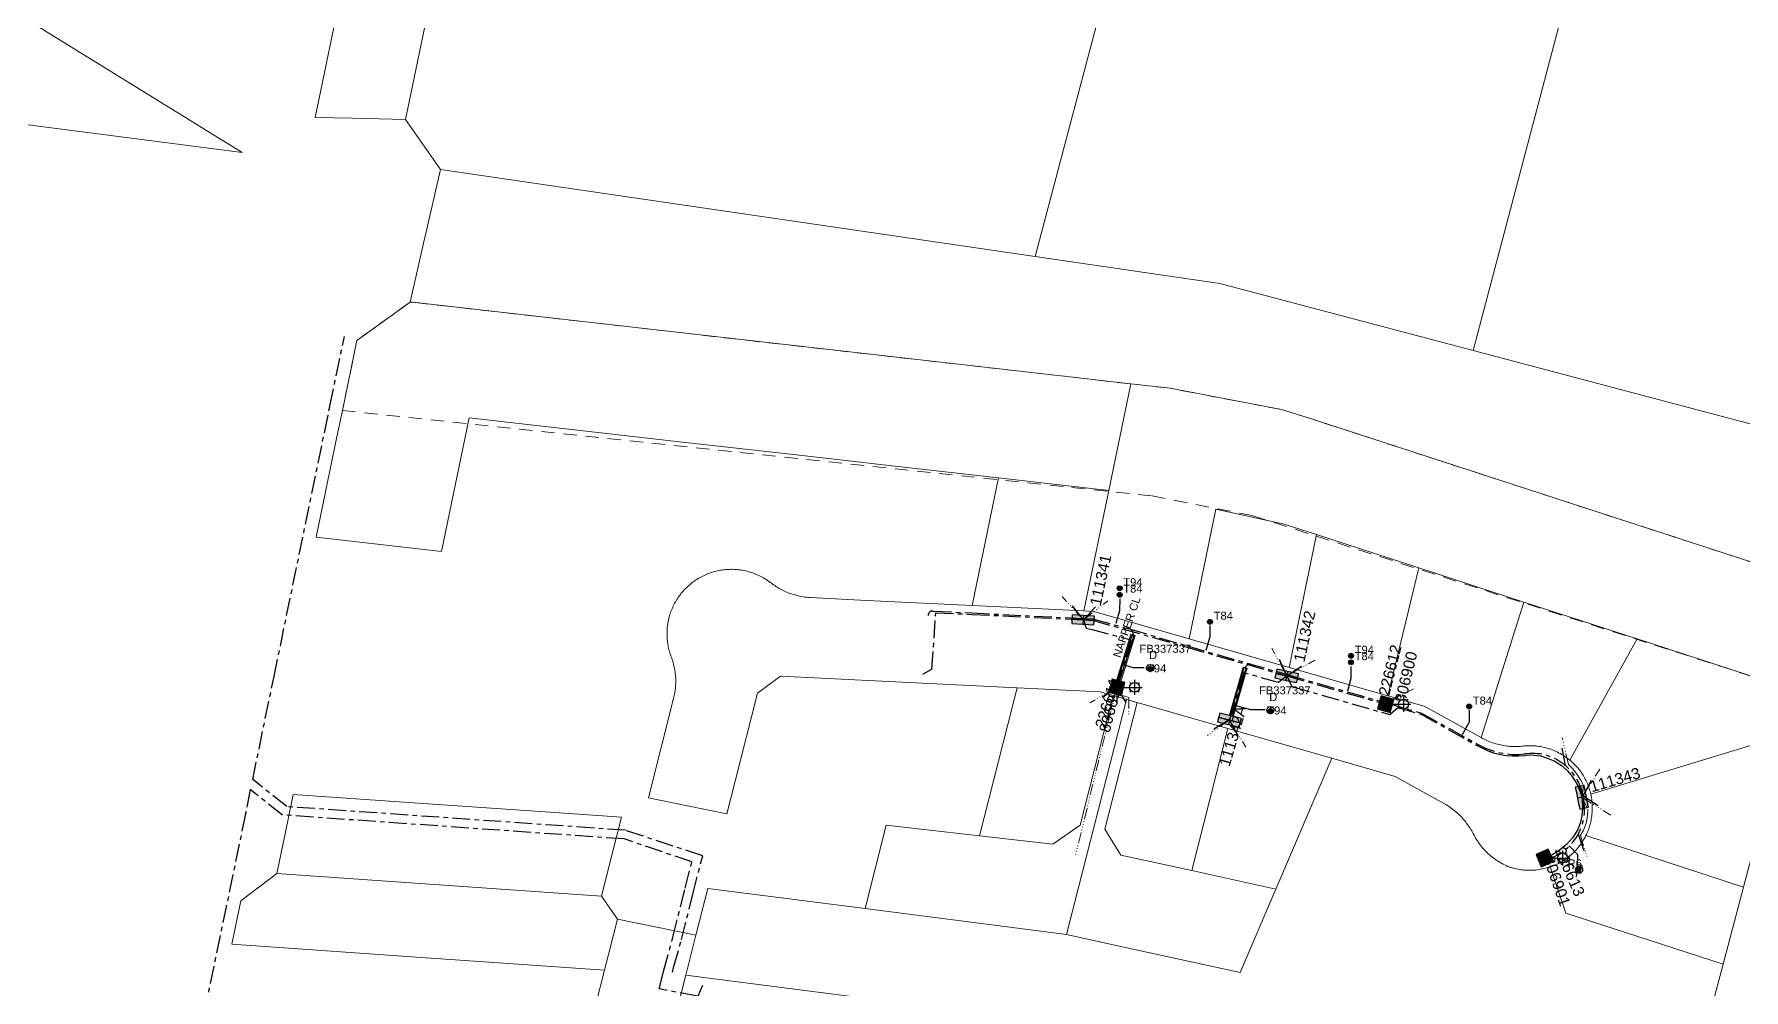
# Model space of a CAD drawing. Header units: metres. Extents: x 256054 to 262066, y 6173540 to 6179224.
# Drawn here: x 258086.4 to 258471, y 6175314.9 to 6175529.7 of the extents above; entities that cross this region are included whole.
import ezdxf
from ezdxf.enums import TextEntityAlignment as Align

# ---------------------------------------------------------------- set-up
doc = ezdxf.new("R2010")
doc.units = ezdxf.units.M
for name, pattern in [('Cable Exist UG', [7, 4, -1, 1, -1]), ('Dash', [5, 3, -2]), ('DASHED', [19.05, 12.7, -6.35]), ('PHANTOMX2', [5.6, 2.5, -0.5, 0.15, -0.5, 0.15, -0.5, 0.15, -0.5, 0.15, -0.5])]:
    doc.linetypes.add(name, pattern=pattern)
doc.layers.get('0').update_dxf_attribs({"color": 6})
for name, color, linetype, lineweight in [('_User Miscellaneous4', 191, 'Continuous', 13), ('Cadastre Easements_SP_EXT', 96, 'DASHED', 15), ('Cadastre Land Parcels_SP_EXT', 96, 'Continuous', 15), ('Cadastre Roads_SP_EXT', 54, 'Continuous', 15), ('Mains_HV_EXT', 13, 'Continuous', 25), ('Mains_LV_EXT', 163, 'Continuous', 25), ('Mains_LV_SL_EXT', 135, 'Continuous', 25), ('Services_SP_EXT', 42, 'PHANTOMX2', 20)]:
    doc.layers.add(name, color=color, linetype=linetype, lineweight=lineweight)
for name, color, linetype in [('Duct_SP_EXT', 40, 'Continuous'), ('Equip_SP_SL_EXT', 7, 'Continuous'), ('SupportsUG_SP_LV_EXT', 7, 'Continuous'), ('SupportsUG_SP_LV_SL_EXT', 7, 'Continuous'), ('Trench_SP_EXT', 7, 'Continuous')]:
    doc.layers.add(name, color=color, linetype=linetype)
doc.styles.add('COLUMN_LABEL', font='arial.ttf', dxfattribs={"height": 2})
doc.styles.add('iecARIAL', font='arial.ttf', dxfattribs={"height": 2})
doc.styles.add('POLE_LABEL', font='arial.ttf', dxfattribs={"height": 2})
doc.styles.add('SL_LABEL', font='arial.ttf', dxfattribs={"height": 2})
doc.styles.get("Standard").update_dxf_attribs({"font": 'arial.ttf'})

# ---------------------------------------------------------------- blocks, each defined once
blk = doc.blocks.new('COLUMN_EXT')
blk.add_hatch(color=256).paths.add_polyline_path([(1.5, -1.5), (1.5, 1.5), (-1.5, 1.5), (-1.5, -1.5)])
blk.add_lwpolyline([(1.5, 1.5), (-1.5, 1.5), (-1.5, -1.5), (1.5, -1.5)], close=True)
at = {"flags": 9}
for tag, style, p in [('STRUCTURE_PLANT_NUMBER', 'POLE_LABEL', (-1.81, -0.03)), ('STREET_CODE', 'COLUMN_LABEL', (-1.81, 0.2))]:
    blk.add_attdef(tag, text='', height=0.2, rotation=180, dxfattribs=dict(at, style=style)).set_placement(p, align=Align.MIDDLE_LEFT)
for tag, p in [('COLUMN_TYPE', (-1.81, 0.4)), ('STREETNAME', (-1.81, 1.6)), ('OWNED_BY', (-1.81, 0.6)), ('LOCATION', (-1.81, 1.4)), ('SUBURB', (-1.81, 1.8)), ('LEGEND', (-1.81, 1.2)), ('USAGE', (-1.81, 1)), ('NOTES', (-1.81, 2)), ('STATE', (-1.81, 0.8))]:
    blk.add_attdef(tag, text='', height=0.2, rotation=180, dxfattribs=at).set_placement(p, align=Align.MIDDLE_LEFT)
at = {"flags": 1}
blk.add_attdef('Z', (-1.81, 2.35), '', height=0.2, rotation=180, dxfattribs=at)
at = {"style": 'COLUMN_LABEL', "width": 0.9, "flags": 8}
blk.add_attdef('ASSET_NUM', text='', height=2, rotation=270, dxfattribs=at).set_placement((2, -4), align=Align.MIDDLE_LEFT)
blk = doc.blocks.new('PILLAR_EXT')
blk.add_hatch(color=256).paths.add_polyline_path([(-2.5, 1), (-2.5, -1), (2.5, -1), (2.5, 1)])
for p, q in [((-2.5, 0), (2.5, 0)), ((0, 1), (0, -1))]:
    blk.add_line(p, q)
at = {"ltscale": 10}
blk.add_line((2.5, 0), (-2.5, 0), dxfattribs=at)
blk.add_lwpolyline([(-2.5, -1), (-1.25, -1), (1.25, -1), (2.5, -1), (2.5, 1), (-2.5, 1)], close=True)
at = {"width": 0.9, "flags": 8}
blk.add_attdef('ASSET_NUM', text='', height=2, rotation=90, dxfattribs=at).set_placement((-2, 4), align=Align.MIDDLE_LEFT)
for tag, p, flags in [('OWNED_BY', (0, -0.2), 9), ('STATE', (0, -0.4), 9), ('SUPPORT_TYPE', (0, -0.6), 9), ('STREETNAME', (0, -1.8), 9), ('SUBURB', (0, -2), 1), ('USAGE', (0, -0.8), 9), ('LEGEND', (0, -1), 9), ('LOCATION', (0, -1.2), 9), ('NOTES', (0, -1.4), 9), ('PARENT', (0, -1.6), 9)]:
    blk.add_attdef(tag, p, '', height=0.2, dxfattribs=dict(flags=flags))
blk = doc.blocks.new('DUCT_EXT')
blk.add_circle((0, 0.8), 0.8)
at = {"flags": 1}
blk.add_attdef('Z', (0, 0), '', height=0.2, dxfattribs=at)
at = {"flags": 9}
for tag, p in [('DUCT_CODE', (0, 0)), ('XSECT_TYPE', (0, -0.2)), ('STATE', (0, -0.6)), ('FB_REFERENCE', (0, -0.4)), ('NOTES', (0, -0.8))]:
    blk.add_attdef(tag, text='', height=0.2, dxfattribs=at).set_placement(p, align=Align.MIDDLE_LEFT)
blk = doc.blocks.new('SL_LANTERN_EXT')
at = {"flags": 9}
for tag, p in [('LRATECODE', (-7.4, 0)), ('LOUTREACHVOCAB', (-7.2, 0)), ('LOUTREACH', (-7, 0)), ('LANTNUMBER', (-6.6, 0)), ('LNEW', (-6.4, 0)), ('LMASTVOCAB', (-6.2, 0)), ('LMAST', (-6, 0)), ('LLAMPVOCAB', (-5.8, 0)), ('LLAMP', (-5.6, 0)), ('LEXIST', (-5.4, 0)), ('LCHARGE3PERCENT', (-5.2, 0)), ('LCHARGE3', (-5, 0)), ('LCHARGE2PERCENT', (-4.8, 0)), ('LCHARGE2', (-4.6, 0)), ('LCHARGE1PERCENT', (-4.4, 0)), ('LCHARGE1', (-4.2, 0)), ('LCATEGORY', (-4, 0)), ('LBRACKETVOCAB', (-3.8, 0)), ('LBRACKET', (-3.6, 0)), ('LKINGHEIGHT', (-3.4, 0)), ('CREPLACE', (-3.2, 0)), ('CREMOVE', (-3, 0)), ('CNUMBER', (-2.8, 0)), ('CNEW', (-2.6, 0)), ('CEXIST', (-2.4, 0)), ('USAGE', (-2.2, 0)), ('STATE', (-2, 0)), ('OWNED_BY', (-1.8, 0)), ('ORIENTATION', (-1.6, 0)), ('OPERATING_VOLTAGE', (-1.4, 0)), ('NO_PHASES', (-1.2, 0)), ('LANTERN_TYPE', (-1, 0)), ('LANTERN_PURPOSE', (-0.8, 0)), ('CONTROL_TYPE', (-0.6, 0)), ('CONSTRUCTED_VOLTAGE', (-0.4, 0))]:
    blk.add_attdef(tag, text='', height=0.001, rotation=270, dxfattribs=at).set_placement(p, align=Align.MIDDLE_LEFT)
at = {"style": 'SL_LABEL', "flags": 9}
blk.add_attdef('STREET_CODE', text='', height=0.001, rotation=270, dxfattribs=at).set_placement((0, 0), align=Align.MIDDLE_LEFT)
at = {"flags": 1}
blk.add_attdef('Z', (0, 0), '', height=0.001, rotation=270, dxfattribs=at)
at = {"flags": 9}
for tag, p in [('LREMOVE', (0, -7.6)), ('LREPLACE', (0, -7.8)), ('LTYPE', (0, -8)), ('LTYPEVOCAB', (0, -8.2)), ('LEGEND', (0, -8.4)), ('SUBURB', (0, -8.6)), ('STREETNAME', (0, -8.8)), ('LOCATION', (0, -9)), ('NOTES', (0, -9.2)), ('MAINTAINED_BY', (0, -9.86))]:
    blk.add_attdef(tag, text='', height=0.001, dxfattribs=at).set_placement(p, align=Align.MIDDLE_LEFT)
blk.add_attdef('OPERATED_BY', (0, -9.61), '', height=0.001, dxfattribs=at)
blk.add_wipeout([(5.69, 0), (5.06, -1.06), (4, -1.69), (2.94, -1.06), (2.31, 0), (2.94, 1.06), (4, 1.69), (5.06, 1.06)])
for p, q in [((0, 0), (4, 0)), ((2.94, 1.06), (3.2, 0.8)), ((4, 1.69), (4, 0)), ((5.06, 1.06), (4.8, 0.8)), ((2.94, -1.06), (3.2, -0.8)), ((4, 0), (5.69, 0)), ((4, 0), (4, -1.69)), ((5.06, -1.06), (4.8, -0.8))]:
    blk.add_line(p, q)
blk.add_circle((4, 0), 1.12)
at = {"width": 0.9}
blk.add_attdef('LNUMBER', text='', height=1, dxfattribs=at).set_placement((7, -1), align=Align.MIDDLE_LEFT)
blk = doc.blocks.new('CABLE_LARGE_EXT')
h = blk.add_hatch(color=256)
edge = h.paths.add_edge_path()
edge.add_arc((0, 0.55), 0.55, 0, 360)
blk.add_circle((0, 0.55), 0.55)
at = {"flags": 1}
blk.add_attdef('Z', (0, 0), '', height=0.2, dxfattribs=at)
at = {"flags": 9}
for tag, p in [('COND_CODE', (0, 0)), ('STATE', (0, -0.4)), ('XSECT_SIZE', (0, -0.6)), ('FB_REFERENCE', (0, -0.2)), ('NOTES', (0, -0.8))]:
    blk.add_attdef(tag, text='', height=0.2, dxfattribs=at).set_placement(p, align=Align.MIDDLE_LEFT)

msp = doc.modelspace()

# ---------------------------------------------------------------- linework, layer by layer
at = {"layer": '_User Miscellaneous4'}
for p, q in [((258333.12, 6175394.79), (258333.58, 6175394.64)), ((258334.04, 6175394.5), (258333.58, 6175394.64)), ((258355.26, 6175376.72), (258358.37, 6175387.42)), ((258356.19, 6175376.45), (258359.29, 6175387.15)), ((258358.37, 6175387.42), (258358.83, 6175387.28)), ((258359.29, 6175387.15), (258358.83, 6175387.28)), ((258355.26, 6175376.72), (258355.73, 6175376.58)), ((258356.19, 6175376.45), (258355.73, 6175376.58))]:
    msp.add_line(p, q, dxfattribs=at)
at = {"layer": 'Cadastre Land Parcels_SP_EXT', "linetype": 'Continuous'}
for points in [[(258512.84, 6175492.96), (258555.06, 6175652.59), (258454.43, 6175626.38), (258410.06, 6175458.61), (258497.62, 6175435.44), (258512.84, 6175492.96)], [(258454.43, 6175626.38), (258342.66, 6175597.27), (258311.58, 6175479.76), (258353.11, 6175473.69), (258410.06, 6175458.61), (258454.43, 6175626.38)], [(258342.66, 6175597.27), (258179.1, 6175554.67), (258169.95, 6175510.54), (258177.81, 6175499.3), (258311.58, 6175479.76), (258342.66, 6175597.27)], [(258025.95, 6175569.37), (257973.05, 6175523.87), (258133.2, 6175503.12), (258025.95, 6175569.37)], [(258333.09, 6175451.12), (258304.23, 6175454.39), (258171.55, 6175469.46), (258170.96, 6175469.52), (258159, 6175460.87), (258155.73, 6175445.14), (258154.5, 6175439.19), (258149.82, 6175416.61), (258178.04, 6175413.41), (258184.28, 6175443.48), (258207.92, 6175440.79), (258232.24, 6175438.03), (258257.2, 6175435.2), (258279.99, 6175432.61), (258303.35, 6175429.96), (258328.11, 6175427.15), (258333.09, 6175451.12)], [(258403.22, 6175433.63), (258373.92, 6175443.16), (258367, 6175445.33), (258341.93, 6175450.11), (258333.09, 6175451.12), (258328.11, 6175427.15), (258322.49, 6175400.04), (258324.79, 6175399.93), (258346.2, 6175393.8), (258352.24, 6175422.93), (258367.55, 6175419.6), (258374.88, 6175417.22), (258397.85, 6175409.75), (258421.48, 6175402.06), (258447.01, 6175393.76), (258482.61, 6175382.18), (258488.86, 6175405.79), (258403.22, 6175433.63)], [(258328.11, 6175427.15), (258303.35, 6175429.96), (258297.4, 6175401.27), (258322.49, 6175400.04), (258328.11, 6175427.15)], [(258374.88, 6175417.22), (258367.55, 6175419.6), (258352.24, 6175422.93), (258346.2, 6175393.8), (258368.69, 6175387.36), (258374.88, 6175417.22)], [(258397.85, 6175409.75), (258374.88, 6175417.22), (258368.69, 6175387.36), (258390.92, 6175380.99), (258397.85, 6175409.75)], [(258421.48, 6175402.06), (258397.85, 6175409.75), (258390.92, 6175380.99), (258399.06, 6175378.66), (258411.87, 6175371.56), (258421.48, 6175402.06)], [(258447.01, 6175393.76), (258421.48, 6175402.06), (258411.87, 6175371.56), (258412.19, 6175371.38), (258412.52, 6175371.22), (258412.84, 6175371.06), (258413.17, 6175370.91), (258413.5, 6175370.77), (258413.84, 6175370.63), (258414.18, 6175370.5), (258414.52, 6175370.39), (258414.86, 6175370.27), (258415.21, 6175370.17), (258415.56, 6175370.07), (258415.91, 6175369.99), (258416.27, 6175369.91), (258416.63, 6175369.83), (258416.98, 6175369.77), (258417.35, 6175369.71), (258417.71, 6175369.67), (258418.07, 6175369.63), (258418.43, 6175369.6), (258418.8, 6175369.58), (258419.17, 6175369.56), (258419.53, 6175369.55), (258419.9, 6175369.56), (258420.27, 6175369.57), (258420.64, 6175369.59), (258421, 6175369.61), (258421.37, 6175369.65), (258421.66, 6175369.68), (258421.94, 6175369.7), (258422.21, 6175369.72), (258422.49, 6175369.74), (258422.76, 6175369.75), (258423.04, 6175369.75), (258423.31, 6175369.74), (258423.59, 6175369.73), (258423.86, 6175369.71), (258424.13, 6175369.69), (258424.4, 6175369.66), (258424.67, 6175369.62), (258424.97, 6175369.58), (258425.27, 6175369.54), (258425.56, 6175369.49), (258425.85, 6175369.43), (258426.14, 6175369.36), (258426.43, 6175369.29), (258426.72, 6175369.21), (258427, 6175369.12), (258427.29, 6175369.03), (258427.57, 6175368.93), (258427.92, 6175368.79), (258428.28, 6175368.65), (258428.63, 6175368.49), (258428.97, 6175368.33), (258429.31, 6175368.15), (258429.65, 6175367.97), (258429.98, 6175367.78), (258430.31, 6175367.59), (258430.63, 6175367.38), (258430.94, 6175367.17), (258431.25, 6175366.95), (258431.56, 6175366.72), (258431.86, 6175366.48), (258447.01, 6175393.76)], [(258332.08, 6175380.15), (258329.1, 6175381.01), (258321.7, 6175351.89), (258315.53, 6175347.63), (258299.01, 6175349.49), (258278.08, 6175351.86), (258273.32, 6175333.12), (258318.64, 6175327.28), (258332.08, 6175380.15)], [(258321.7, 6175351.89), (258329.1, 6175381.01), (258326.21, 6175381.84), (258307.48, 6175382.76), (258299.01, 6175349.49), (258315.53, 6175347.63), (258321.7, 6175351.89)], [(258365.73, 6175337.51), (258346.79, 6175341.65), (258330.87, 6175345.13), (258327.24, 6175351), (258334.49, 6175379.47), (258332.08, 6175380.15), (258318.64, 6175327.28), (258332.2, 6175324.32), (258340.15, 6175322.58), (258357.7, 6175318.75), (258365.73, 6175337.51)], [(258354.92, 6175373.62), (258334.49, 6175379.47), (258327.24, 6175351), (258330.87, 6175345.13), (258346.79, 6175341.65), (258354.92, 6175373.62)], [(258378.33, 6175366.91), (258354.92, 6175373.62), (258346.79, 6175341.65), (258365.73, 6175337.51), (258378.33, 6175366.91)], [(258521.24, 6175278.04), (258521.04, 6175280.16), (258520.3, 6175287.75), (258514.56, 6175346.97), (258476, 6175357.2), (258470.92, 6175337.97), (258466.31, 6175320.58), (258458.64, 6175291.55), (258491.48, 6175282.84), (258514.67, 6175276.69), (258521.55, 6175274.86), (258521.24, 6175278.04)], [(258470.92, 6175337.97), (258435.44, 6175349.52), (258435.25, 6175349.16), (258435.06, 6175348.82), (258434.86, 6175348.47), (258434.65, 6175348.14), (258434.43, 6175347.8), (258434.21, 6175347.49), (258433.97, 6175347.18), (258433.73, 6175346.88), (258433.48, 6175346.58), (258433.23, 6175346.29), (258432.96, 6175346.01), (258432.7, 6175345.74), (258432.42, 6175345.48), (258432.14, 6175345.23), (258431.86, 6175344.98), (258431.56, 6175344.74), (258431.26, 6175344.51), (258430.95, 6175344.28), (258430.63, 6175344.07), (258430.31, 6175343.86), (258429.98, 6175343.66), (258429.64, 6175343.47), (258429.3, 6175343.29), (258428.95, 6175343.11), (258428.79, 6175343.03), (258428.62, 6175342.94), (258428.46, 6175342.87), (258428.29, 6175342.79), (258428.12, 6175342.72), (258427.95, 6175342.66), (258427.77, 6175342.59), (258427.59, 6175342.54), (258427.41, 6175342.48), (258427.86, 6175341.17), (258430.97, 6175332.08), (258466.31, 6175320.58), (258470.92, 6175337.97)], [(258217.6, 6175330.7), (258214.03, 6175335.93), (258141, 6175341), (258132.86, 6175334.83), (258130.85, 6175325.08), (258171.37, 6175322.27), (258214.71, 6175319.27), (258217.6, 6175330.7)], [(258217.6, 6175330.7), (258214.03, 6175335.93), (258141, 6175341), (258132.86, 6175334.83), (258130.85, 6175325.08), (258171.37, 6175322.27), (258214.71, 6175319.27), (258217.6, 6175330.7)]]:
    msp.add_lwpolyline(points, close=True, dxfattribs=at)
for points in [[(258482.61, 6175382.18), (258447.01, 6175393.76), (258431.86, 6175366.48), (258432.11, 6175366.28), (258432.35, 6175366.07), (258432.59, 6175365.85), (258432.82, 6175365.63), (258433.05, 6175365.4), (258433.27, 6175365.16), (258433.49, 6175364.92), (258433.7, 6175364.68), (258433.9, 6175364.42), (258434.1, 6175364.17), (258434.29, 6175363.91), (258434.48, 6175363.64), (258434.66, 6175363.37), (258434.83, 6175363.1), (258435, 6175362.82), (258435.16, 6175362.54), (258435.31, 6175362.25), (258435.46, 6175361.96), (258435.6, 6175361.66), (258435.73, 6175361.36), (258435.86, 6175361.06), (258435.97, 6175360.76), (258436.09, 6175360.45), (258436.19, 6175360.14), (258436.29, 6175359.82), (258436.38, 6175359.5), (258436.46, 6175359.19), (258436.54, 6175358.87), (258479.93, 6175372.03)], [(258479.93, 6175372.03), (258436.54, 6175358.87), (258436.6, 6175358.58), (258436.66, 6175358.3), (258436.71, 6175358.02), (258436.76, 6175357.73), (258436.79, 6175357.44), (258436.82, 6175357.15), (258436.85, 6175356.87), (258436.87, 6175356.57), (258436.88, 6175356.14), (258436.88, 6175355.7), (258436.87, 6175355.25), (258436.85, 6175354.81), (258436.82, 6175354.37), (258436.78, 6175353.93), (258436.73, 6175353.61), (258436.67, 6175353.28), (258436.61, 6175352.96), (258436.54, 6175352.63), (258436.46, 6175352.31), (258436.38, 6175351.99), (258436.29, 6175351.67), (258436.19, 6175351.35), (258436.1, 6175351.08), (258436.01, 6175350.82), (258435.9, 6175350.55), (258435.8, 6175350.29), (258435.68, 6175350.03), (258435.56, 6175349.77), (258435.44, 6175349.52), (258470.92, 6175337.97), (258476, 6175357.2)], [(258458.64, 6175291.55), (258466.31, 6175320.58), (258430.97, 6175332.08), (258427.86, 6175341.17), (258427.41, 6175342.48), (258426.84, 6175342.32), (258426.26, 6175342.17), (258425.67, 6175342.04), (258425.09, 6175341.92), (258424.5, 6175341.82), (258424.1, 6175341.78), (258423.7, 6175341.75), (258423.3, 6175341.73), (258422.9, 6175341.73), (258422.9, 6175341.73), (258422.5, 6175341.73), (258422.19, 6175341.73), (258421.88, 6175341.74), (258421.57, 6175341.76), (258421.23, 6175341.8), (258420.88, 6175341.85), (258420.54, 6175341.91), (258420.2, 6175341.98), (258419.86, 6175342.05), (258419.66, 6175342.09), (258419.46, 6175342.13), (258419.26, 6175342.17), (258419.06, 6175342.22), (258418.86, 6175342.27), (258418.67, 6175342.33), (258418.47, 6175342.39), (258418.28, 6175342.46), (258418.08, 6175342.53), (258417.89, 6175342.61), (258417.7, 6175342.69), (258417.52, 6175342.78), (258417.33, 6175342.87), (258417, 6175343.03), (258416.68, 6175343.2), (258416.35, 6175343.37), (258416.04, 6175343.56), (258415.72, 6175343.75), (258415.41, 6175343.95), (258415.11, 6175344.15), (258414.81, 6175344.37), (258414.51, 6175344.59), (258414.22, 6175344.82), (258413.94, 6175345.05), (258413.67, 6175345.29), (258413.39, 6175345.54), (258413.13, 6175345.8), (258412.87, 6175346.06), (258412.62, 6175346.32), (258412.37, 6175346.6), (258412.13, 6175346.87), (258411.9, 6175347.16), (258411.67, 6175347.45), (258411.45, 6175347.75), (258411.24, 6175348.05), (258411.04, 6175348.35), (258410.84, 6175348.66), (258410.65, 6175348.98), (258410.47, 6175349.3), (258410.29, 6175349.65), (258410.12, 6175349.97), (258409.95, 6175350.29), (258409.77, 6175350.61), (258409.58, 6175350.92), (258409.39, 6175351.23), (258409.19, 6175351.53), (258408.98, 6175351.83), (258408.77, 6175352.13), (258408.55, 6175352.42), (258408.33, 6175352.71), (258408.09, 6175352.99), (258407.86, 6175353.26), (258407.61, 6175353.53), (258407.36, 6175353.8), (258407.1, 6175354.06), (258406.84, 6175354.31), (258406.58, 6175354.56), (258406.3, 6175354.8), (258406.03, 6175355.03), (258405.74, 6175355.26), (258405.46, 6175355.49), (258405.16, 6175355.7), (258404.87, 6175355.91), (258404.56, 6175356.12), (258404.26, 6175356.31), (258403.95, 6175356.5), (258403.63, 6175356.69), (258392.51, 6175362.85), (258378.33, 6175366.91), (258365.73, 6175337.51), (258357.7, 6175318.75), (258340.15, 6175322.58), (258332.2, 6175324.32), (258318.64, 6175327.28), (258273.32, 6175333.12), (258237.94, 6175337.67), (258235.27, 6175327.17), (258232.98, 6175318.15), (258270.84, 6175313.29)], [(258458.64, 6175291.55), (258466.31, 6175320.58), (258430.97, 6175332.08), (258427.86, 6175341.17), (258427.41, 6175342.48), (258426.84, 6175342.32), (258426.26, 6175342.17), (258425.67, 6175342.04), (258425.09, 6175341.92), (258424.5, 6175341.82), (258424.1, 6175341.78), (258423.7, 6175341.75), (258423.3, 6175341.73), (258422.9, 6175341.73), (258422.9, 6175341.73), (258422.5, 6175341.73), (258422.19, 6175341.73), (258421.88, 6175341.74), (258421.57, 6175341.76), (258421.23, 6175341.8), (258420.88, 6175341.85), (258420.54, 6175341.91), (258420.2, 6175341.98), (258419.86, 6175342.05), (258419.66, 6175342.09), (258419.46, 6175342.13), (258419.26, 6175342.17), (258419.06, 6175342.22), (258418.86, 6175342.27), (258418.67, 6175342.33), (258418.47, 6175342.39), (258418.28, 6175342.46), (258418.08, 6175342.53), (258417.89, 6175342.61), (258417.7, 6175342.69), (258417.52, 6175342.78), (258417.33, 6175342.87), (258417, 6175343.03), (258416.68, 6175343.2), (258416.35, 6175343.37), (258416.04, 6175343.56), (258415.72, 6175343.75), (258415.41, 6175343.95), (258415.11, 6175344.15), (258414.81, 6175344.37), (258414.51, 6175344.59), (258414.22, 6175344.82), (258413.94, 6175345.05), (258413.67, 6175345.29), (258413.39, 6175345.54), (258413.13, 6175345.8), (258412.87, 6175346.06), (258412.62, 6175346.32), (258412.37, 6175346.6), (258412.13, 6175346.87), (258411.9, 6175347.16), (258411.67, 6175347.45), (258411.45, 6175347.75), (258411.24, 6175348.05), (258411.04, 6175348.35), (258410.84, 6175348.66), (258410.65, 6175348.98), (258410.47, 6175349.3), (258410.29, 6175349.65), (258410.12, 6175349.97), (258409.95, 6175350.29), (258409.77, 6175350.61), (258409.58, 6175350.92), (258409.39, 6175351.23), (258409.19, 6175351.53), (258408.98, 6175351.83), (258408.77, 6175352.13), (258408.55, 6175352.42), (258408.33, 6175352.71), (258408.09, 6175352.99), (258407.86, 6175353.26), (258407.61, 6175353.53), (258407.36, 6175353.8), (258407.1, 6175354.06), (258406.84, 6175354.31), (258406.58, 6175354.56), (258406.3, 6175354.8), (258406.03, 6175355.03), (258405.74, 6175355.26), (258405.46, 6175355.49), (258405.16, 6175355.7), (258404.87, 6175355.91), (258404.56, 6175356.12), (258404.26, 6175356.31), (258403.95, 6175356.5), (258403.63, 6175356.69), (258392.51, 6175362.85), (258378.33, 6175366.91), (258365.73, 6175337.51), (258357.7, 6175318.75), (258340.15, 6175322.58), (258332.2, 6175324.32), (258318.64, 6175327.28), (258273.32, 6175333.12), (258237.94, 6175337.67), (258235.27, 6175327.17), (258232.98, 6175318.15), (258270.84, 6175313.29)]]:
    msp.add_lwpolyline(points, dxfattribs=at)
at = {"layer": 'Cadastre Roads_SP_EXT', "linetype": 'Continuous'}
for points in [[(258162.06, 6175571.04), (258149.62, 6175511.04), (258158.01, 6175510.84), (258169.95, 6175510.54), (258179.1, 6175554.67)], [(258227.74, 6175297.54), (258232.98, 6175318.15), (258235.27, 6175327.17), (258226.44, 6175328.94), (258217.6, 6175330.7), (258214.71, 6175319.27), (258208.65, 6175295.43)]]:
    msp.add_lwpolyline(points, dxfattribs=at)
msp.add_lwpolyline([(258216.29, 6175344.8), (258218.54, 6175353.68), (258200.18, 6175354.95), (258178.23, 6175356.47), (258144.68, 6175358.8), (258142.84, 6175349.9), (258141, 6175341), (258214.03, 6175335.93), (258216.29, 6175344.8)], close=True, dxfattribs=at)
at = {"layer": 'Duct_SP_EXT'}
for p, q in [((258333.35, 6175394.71), (258333.58, 6175394.64)), ((258333.81, 6175394.57), (258333.58, 6175394.64)), ((258355.5, 6175376.65), (258358.6, 6175387.35)), ((258355.96, 6175376.52), (258359.06, 6175387.21)), ((258358.6, 6175387.35), (258358.83, 6175387.28)), ((258359.06, 6175387.21), (258358.83, 6175387.28)), ((258355.5, 6175376.65), (258355.73, 6175376.58)), ((258355.96, 6175376.52), (258355.73, 6175376.58))]:
    msp.add_line(p, q, dxfattribs=at)
for points in [[(258330.58, 6175402.77), (258330.54, 6175400.07), (258329.72, 6175397.24)], [(258350.89, 6175396.76), (258350.86, 6175394.19), (258349.99, 6175391.18)], [(258336.06, 6175387.24), (258333.63, 6175387.24), (258331.87, 6175387.76)], [(258382.6, 6175387.59), (258382.6, 6175384.88), (258381.79, 6175382.04)], [(258363.28, 6175377.78), (258360.11, 6175377.78), (258356.8, 6175378.7)], [(258409.2, 6175377.71), (258409.2, 6175375.04), (258407.6, 6175372.16)]]:
    msp.add_lwpolyline(points, dxfattribs=at)
at = {"layer": 'Mains_HV_EXT', "linetype": 'Cable Exist UG'}
for points in [[(258229.99, 6175318.85), (258230.23, 6175319.83), (258230.23, 6175319.83), (258232.02, 6175326.2), (258234.56, 6175336.37), (258234.56, 6175336.37), (258236.77, 6175345), (258219.39, 6175350.72), (258143.21, 6175356.05), (258135.55, 6175362.13), (258140.35, 6175385.31), (258140.35, 6175385.31), (258151.69, 6175440.13), (258152.92, 6175446.07), (258156.18, 6175461.78)], [(258236.72, 6175315.83), (258235.65, 6175313.43), (258235.65, 6175313.43), (258226.97, 6175315.04), (258227.99, 6175318.96), (258230.07, 6175326.69), (258232.85, 6175337.74), (258234.35, 6175343.61), (258219.08, 6175348.77), (258142.26, 6175354.16), (258134.98, 6175359.87), (258133.95, 6175354.46), (258133.95, 6175354.46), (258124.46, 6175308.95), (258111.71, 6175247.54), (258110.38, 6175246.03)]]:
    msp.add_lwpolyline(points, dxfattribs=at)
at = {"layer": 'Mains_LV_EXT', "linetype": 'Cable Exist UG'}
for points in [[(258286.31, 6175385.8), (258288.33, 6175386.92), (258288.33, 6175386.92), (258289.2, 6175399.62), (258289.2, 6175399.62), (258297.3, 6175399.28), (258322.4, 6175398.06)], [(258368.16, 6175385.45), (258366.28, 6175383.96), (258358.52, 6175386.13), (258355.28, 6175375.5)]]:
    msp.add_lwpolyline(points, dxfattribs=at)
at = {"layer": 'Services_SP_EXT'}
for points in [[(258322.4, 6175398.06), (258317.63, 6175403.31)], [(258322.4, 6175398.06), (258327.9, 6175402.33)], [(258368.16, 6175385.45), (258364.79, 6175391.66)], [(258368.16, 6175385.45), (258374.45, 6175388.96)], [(258355.06, 6175375.42), (258350.3, 6175372.07)], [(258355.28, 6175375.5), (258358.99, 6175369.4)], [(258434.55, 6175358.15), (258434.93, 6175360.75), (258434.93, 6175360.75), (258434.31, 6175361.97), (258433.4, 6175363.34), (258432.51, 6175364.56), (258431.5, 6175365.53), (258430.12, 6175371.56)], [(258434.55, 6175358.15), (258438.6, 6175364.49)], [(258434.55, 6175358.15), (258441.05, 6175354.09)]]:
    msp.add_lwpolyline(points, dxfattribs=at)
at = {"layer": 'Trench_SP_EXT', "linetype": 'Cable Exist UG'}
for points in [[(258287.56, 6175399.05), (258287.6, 6175399.43), (258287.6, 6175399.43, -0.340483), (258288.44, 6175400.02), (258288.44, 6175400.02), (258288.75, 6175400.01), (258288.75, 6175400.01), (258297.32, 6175399.59), (258322.41, 6175398.36)], [(258333.49, 6175394.35), (258333.58, 6175394.64), (258333.58, 6175394.64, 0.402137), (258332.89, 6175395.96), (258332.89, 6175395.96), (258332.41, 6175396.1)], [(258358.83, 6175387.28, -0.347679), (258360.09, 6175388.08)]]:
    msp.add_lwpolyline(points, format="xyb", dxfattribs=at)
for points in [[(258322.4, 6175398.06), (258319.56, 6175401.71)], [(258322.4, 6175398.06), (258325.56, 6175401.42)], [(258322.41, 6175398.36), (258324.51, 6175398.26), (258332.77, 6175396)], [(258368.16, 6175385.45), (258366.28, 6175389.65)], [(258368.16, 6175385.45), (258372.09, 6175388.01)], [(258355.2, 6175375.54), (258350.91, 6175372.93)], [(258355.28, 6175375.5), (258357.45, 6175371.37)], [(258355.35, 6175375.78), (258355.67, 6175376.64)], [(258430.87, 6175365.26), (258430.06, 6175369.41)], [(258434.8, 6175358.46), (258436.71, 6175362.05)], [(258434.8, 6175358.46), (258438.76, 6175355.97)]]:
    msp.add_lwpolyline(points, dxfattribs=at)

# ---------------------------------------------------------------- block references
at = {"layer": 'Duct_SP_EXT'}
for name, p in [('CABLE_LARGE_EXT', (258330.56, 6175404.6)), ('CABLE_LARGE_EXT', (258330.58, 6175403.13)), ('CABLE_LARGE_EXT', (258350.9, 6175397.04)), ('CABLE_LARGE_EXT', (258382.6, 6175389.42)), ('CABLE_LARGE_EXT', (258382.6, 6175387.94)), ('DUCT_EXT', (258337.44, 6175386.43)), ('DUCT_EXT', (258364.47, 6175376.96)), ('CABLE_LARGE_EXT', (258364.47, 6175376.96)), ('CABLE_LARGE_EXT', (258409.19, 6175378.02))]:
    msp.add_blockref(name, p, dxfattribs=at)
at = {"layer": 'Duct_SP_EXT', "rotation": 269.991146917527}
msp.add_blockref('DUCT_EXT', (258433.12, 6175341.85), dxfattribs=at)
at = {"layer": 'SupportsUG_SP_LV_EXT'}
ref = msp.add_blockref('PILLAR_EXT', (258322.34, 6175398.06), dxfattribs=dict(at, rotation=356.5577859035448))
ref.add_attrib('ASSET_NUM', '111341', dxfattribs={"layer": '0', "height": 2.5, "rotation": 77.858, "style": 'iecARIAL'}).set_placement((258323.84, 6175401.56), align=Align.TOP_LEFT)
ref = msp.add_blockref('PILLAR_EXT', (258368.16, 6175385.45), dxfattribs=dict(at, rotation=347.8150632264198))
ref.add_attrib('ASSET_NUM', '111342', dxfattribs={"layer": '0', "height": 2.5, "rotation": 77.32, "style": 'iecARIAL'}).set_placement((258369.66, 6175388.95), align=Align.TOP_LEFT)
ref = msp.add_blockref('PILLAR_EXT', (258355.28, 6175375.5), dxfattribs=dict(at, rotation=345.7990521589309))
ref.add_attrib('ASSET_NUM', '111342A', dxfattribs={"layer": '0', "height": 2.5, "rotation": 73.8076, "style": 'iecARIAL'}).set_placement((258356.78, 6175379), align=Align.TOP_RIGHT)
ref = msp.add_blockref('PILLAR_EXT', (258434.55, 6175358.15), dxfattribs=dict(at, rotation=281.5782869888325))
ref.add_attrib('ASSET_NUM', '111343', dxfattribs={"layer": '0', "height": 2.5, "rotation": 16.399, "style": 'iecARIAL'}).set_placement((258436.05, 6175361.65), align=Align.TOP_LEFT)
at = {"layer": 'SupportsUG_SP_LV_SL_EXT'}
ref = msp.add_blockref('COLUMN_EXT', (258390.4, 6175379.08), dxfattribs=dict(at, rotation=74.02995684139361))
ref.add_attrib('ASSET_NUM', '806900', dxfattribs={"layer": '0', "height": 2.5, "rotation": 76.3731, "style": 'COLUMN_LABEL'}).set_placement((258392.4, 6175379.83), align=Align.TOP_LEFT)
ref = msp.add_blockref('COLUMN_EXT', (258329.92, 6175382.87), dxfattribs=dict(at, rotation=254.8040084001047))
ref.add_attrib('ASSET_NUM', '806899', dxfattribs={"layer": '0', "height": 2.5, "rotation": 75.5244, "style": 'COLUMN_LABEL'}).set_placement((258331.92, 6175383.62), align=Align.BOTTOM_RIGHT)
ref = msp.add_blockref('COLUMN_EXT', (258426.2, 6175344.48), dxfattribs=dict(at, rotation=293.0905403840281))
ref.add_attrib('ASSET_NUM', '806901', dxfattribs={"layer": '0', "height": 2.5, "rotation": 289.257, "style": 'COLUMN_LABEL'}).set_placement((258428.2, 6175345.23), align=Align.TOP_LEFT)

# ---------------------------------------------------------------- texts
at = {"layer": 'Cadastre Roads_SP_EXT'}
msp.add_text('NAPPER CL', height=1.8, rotation=71.1429, dxfattribs=at).set_placement((258330.71, 6175389.39))
at = {"layer": 'Duct_SP_EXT'}
for s, p in [('T94', (258331.38, 6175405.61)), ('T84', (258331.38, 6175404.17)), ('T84', (258351.71, 6175398.08)), ('FB337337', (258335.03, 6175390.65)), ('D', (258337.17, 6175389.22)), ('FB337337', (258361.92, 6175381.3)), ('D', (258364.22, 6175379.77)), ('T84', (258410.01, 6175378.99)), ('T94', (258363.77, 6175376.77)), ('B', (258433.27, 6175341.25))]:
    msp.add_text(s, height=1.8, dxfattribs=at).set_placement(p)

# ---------------------------------------------------------------- next in the draw order: block references
at = {"layer": 'Equip_SP_SL_EXT'}
ref = msp.add_blockref('SL_LANTERN_EXT', (258390.4, 6175379.08), dxfattribs=at)
ref.add_attrib('ASSET_NUM', '226612', dxfattribs={"layer": '0', "height": 2.5, "rotation": 75.8175, "style": 'iecARIAL'}).set_placement((258391.9, 6175380.58), align=Align.BOTTOM_LEFT)
ref = msp.add_blockref('SL_LANTERN_EXT', (258329.92, 6175382.87), dxfattribs=at)
ref.add_attrib('ASSET_NUM', '226611', dxfattribs={"layer": '0', "height": 2.5, "rotation": 73.3416, "style": 'iecARIAL'}).set_placement((258331.42, 6175384.37), align=Align.BOTTOM_RIGHT)
ref = msp.add_blockref('SL_LANTERN_EXT', (258426.2, 6175344.48), dxfattribs=at)
ref.add_attrib('ASSET_NUM', '226613', dxfattribs={"layer": '0', "height": 2.5, "rotation": 293.4399, "style": 'iecARIAL'}).set_placement((258427.7, 6175345.98), align=Align.BOTTOM_LEFT)

# ---------------------------------------------------------------- next in the draw order: linework, layer by layer
at = {"layer": '_User Miscellaneous4'}
for p, q in [((258329.73, 6175383.92), (258333.12, 6175394.79)), ((258330.65, 6175383.63), (258334.04, 6175394.5)), ((258329.73, 6175383.92), (258330.19, 6175383.77)), ((258330.65, 6175383.63), (258330.19, 6175383.77))]:
    msp.add_line(p, q, dxfattribs=at)
at = {"layer": 'Cadastre Easements_SP_EXT', "linetype": 'Dash'}
msp.add_lwpolyline([(258768.16, 6175310.63), (258762.9, 6175316.42), (258730.3, 6175327.05), (258488.86, 6175405.79), (258403.22, 6175433.63), (258373.92, 6175443.16), (258367, 6175445.33), (258341.93, 6175450.11), (258333.09, 6175451.12), (258304.23, 6175454.39), (258171.55, 6175469.46), (258170.96, 6175469.52), (258159, 6175460.87), (258155.73, 6175445.14), (258337.87, 6175425.93), (258360.51, 6175421.47), (258482.61, 6175382.18), (258765.88, 6175290.09), (258768.16, 6175310.63)], close=True, dxfattribs=at)
at = {"layer": 'Cadastre Roads_SP_EXT', "linetype": 'Continuous'}
for points in [[(258764.27, 6175332.7), (258764.27, 6175332.72), (258765.25, 6175349.33), (258617.72, 6175405.47), (258497.62, 6175435.44), (258410.06, 6175458.61), (258353.11, 6175473.69), (258311.58, 6175479.76), (258177.81, 6175499.3), (258174.43, 6175484.62), (258174.38, 6175484.41), (258170.96, 6175469.52), (258171.55, 6175469.46), (258304.23, 6175454.39), (258333.09, 6175451.12), (258341.93, 6175450.11), (258367, 6175445.33), (258373.92, 6175443.16), (258403.22, 6175433.63), (258488.86, 6175405.79), (258730.3, 6175327.05), (258762.9, 6175316.42), (258764.27, 6175332.7)], [(258346.2, 6175393.8), (258324.79, 6175399.93), (258322.49, 6175400.04), (258297.4, 6175401.27), (258273.73, 6175402.43), (258260.94, 6175403.06), (258260.56, 6175403.09), (258260.17, 6175403.13), (258259.78, 6175403.18), (258259.4, 6175403.24), (258259.02, 6175403.3), (258258.64, 6175403.38), (258258.26, 6175403.46), (258257.88, 6175403.55), (258257.5, 6175403.65), (258257.13, 6175403.76), (258256.76, 6175403.87), (258256.39, 6175404), (258256.02, 6175404.13), (258255.66, 6175404.27), (258255.35, 6175404.41), (258255.04, 6175404.55), (258254.74, 6175404.7), (258254.43, 6175404.85), (258254.13, 6175405.02), (258253.84, 6175405.19), (258253.55, 6175405.36), (258253.26, 6175405.55), (258252.98, 6175405.74), (258252.7, 6175405.93), (258252.42, 6175406.13), (258252.15, 6175406.34), (258251.99, 6175406.46), (258251.82, 6175406.58), (258251.66, 6175406.69), (258251.49, 6175406.81), (258251.33, 6175406.93), (258251.05, 6175407.12), (258250.77, 6175407.29), (258250.48, 6175407.47), (258250.18, 6175407.63), (258249.89, 6175407.79), (258249.59, 6175407.94), (258249.28, 6175408.08), (258248.98, 6175408.22), (258248.66, 6175408.35), (258248.35, 6175408.47), (258248.04, 6175408.59), (258247.72, 6175408.7), (258247.4, 6175408.8), (258247.07, 6175408.89), (258246.75, 6175408.98), (258246.42, 6175409.05), (258246.09, 6175409.12), (258245.76, 6175409.19), (258245.43, 6175409.24), (258245.1, 6175409.29), (258244.77, 6175409.33), (258244.43, 6175409.36), (258244.1, 6175409.38), (258243.76, 6175409.4), (258243.42, 6175409.41), (258243.09, 6175409.41), (258242.75, 6175409.4), (258242.42, 6175409.39), (258242.08, 6175409.36), (258241.75, 6175409.33), (258241.42, 6175409.3), (258241.08, 6175409.25), (258240.75, 6175409.2), (258240.42, 6175409.13), (258240.09, 6175409.07), (258239.77, 6175408.99), (258239.44, 6175408.9), (258239.12, 6175408.81), (258238.8, 6175408.71), (258238.48, 6175408.61), (258238.16, 6175408.49), (258237.85, 6175408.37), (258237.54, 6175408.24), (258237.24, 6175408.11), (258236.93, 6175407.96), (258236.63, 6175407.81), (258236.34, 6175407.66), (258236.04, 6175407.49), (258235.75, 6175407.32), (258235.47, 6175407.15), (258235.19, 6175406.96), (258234.91, 6175406.77), (258234.64, 6175406.57), (258234.37, 6175406.37), (258234.11, 6175406.16), (258233.85, 6175405.95), (258233.59, 6175405.72), (258233.34, 6175405.5), (258233.1, 6175405.26), (258232.86, 6175405.02), (258232.63, 6175404.78), (258232.4, 6175404.53), (258232.18, 6175404.27), (258231.96, 6175404.01), (258231.75, 6175403.75), (258231.55, 6175403.48), (258231.35, 6175403.2), (258231.16, 6175402.92), (258230.98, 6175402.64), (258230.8, 6175402.35), (258230.63, 6175402.06), (258230.47, 6175401.77), (258230.32, 6175401.47), (258230.17, 6175401.17), (258230.03, 6175400.87), (258229.89, 6175400.56), (258229.76, 6175400.25), (258229.64, 6175399.94), (258229.53, 6175399.63), (258229.42, 6175399.31), (258229.33, 6175398.99), (258229.24, 6175398.67), (258229.15, 6175398.34), (258229.08, 6175398.01), (258229.01, 6175397.69), (258228.95, 6175397.36), (258228.9, 6175397.02), (258228.85, 6175396.69), (258228.82, 6175396.36), (258228.79, 6175396.02), (258228.76, 6175395.69), (258228.75, 6175395.35), (258228.75, 6175395.01), (258228.75, 6175394.68), (258228.76, 6175394.34), (258228.77, 6175394.01), (258228.8, 6175393.67), (258228.83, 6175393.33), (258228.87, 6175393), (258228.92, 6175392.67), (258228.98, 6175392.33), (258229.04, 6175392), (258229.11, 6175391.67), (258229.19, 6175391.34), (258229.28, 6175391.02), (258229.37, 6175390.69), (258229.47, 6175390.37), (258229.58, 6175390.05), (258229.7, 6175389.73), (258229.82, 6175389.4), (258229.93, 6175389.07), (258230.04, 6175388.74), (258230.14, 6175388.41), (258230.22, 6175388.07), (258230.31, 6175387.73), (258230.39, 6175387.39), (258230.45, 6175387.05), (258230.51, 6175386.7), (258230.57, 6175386.36), (258230.61, 6175386.01), (258230.65, 6175385.67), (258230.68, 6175385.32), (258230.7, 6175384.99), (258230.71, 6175384.66), (258230.72, 6175384.32), (258230.72, 6175383.99), (258230.71, 6175383.66), (258230.69, 6175383.33), (258230.67, 6175383), (258230.64, 6175382.66), (258230.6, 6175382.34), (258230.56, 6175382.01), (258230.51, 6175381.68), (258230.45, 6175381.35), (258230.39, 6175381.03), (258230.32, 6175380.7), (258230.24, 6175380.38), (258224.55, 6175358.02), (258233.37, 6175356.21), (258242.2, 6175354.41), (258244.07, 6175361.76), (258249.1, 6175381.53), (258254.29, 6175385.37), (258286.21, 6175383.8), (258307.48, 6175382.76), (258326.21, 6175381.84), (258329.1, 6175381.01), (258332.08, 6175380.15), (258334.49, 6175379.47), (258354.92, 6175373.62), (258378.33, 6175366.91), (258392.51, 6175362.85), (258403.63, 6175356.69), (258403.95, 6175356.5), (258404.26, 6175356.31), (258404.56, 6175356.12), (258404.87, 6175355.91), (258405.16, 6175355.7), (258405.46, 6175355.49), (258405.74, 6175355.26), (258406.03, 6175355.03), (258406.3, 6175354.8), (258406.58, 6175354.56), (258406.84, 6175354.31), (258407.1, 6175354.06), (258407.36, 6175353.8), (258407.61, 6175353.53), (258407.86, 6175353.26), (258408.09, 6175352.99), (258408.33, 6175352.71), (258408.55, 6175352.42), (258408.77, 6175352.13), (258408.98, 6175351.83), (258409.19, 6175351.53), (258409.39, 6175351.23), (258409.58, 6175350.92), (258409.77, 6175350.61), (258409.95, 6175350.29), (258410.12, 6175349.97), (258410.29, 6175349.65), (258410.47, 6175349.3), (258410.65, 6175348.98), (258410.84, 6175348.66), (258411.04, 6175348.35), (258411.24, 6175348.05), (258411.45, 6175347.75), (258411.67, 6175347.45), (258411.9, 6175347.16), (258412.13, 6175346.87), (258412.37, 6175346.6), (258412.62, 6175346.32), (258412.87, 6175346.06), (258413.13, 6175345.8), (258413.39, 6175345.54), (258413.67, 6175345.29), (258413.94, 6175345.05), (258414.22, 6175344.82), (258414.51, 6175344.59), (258414.81, 6175344.37), (258415.11, 6175344.15), (258415.41, 6175343.95), (258415.72, 6175343.75), (258416.04, 6175343.56), (258416.35, 6175343.37), (258416.68, 6175343.2), (258417, 6175343.03), (258417.33, 6175342.87), (258417.52, 6175342.78), (258417.7, 6175342.69), (258417.89, 6175342.61), (258418.08, 6175342.53), (258418.28, 6175342.46), (258418.47, 6175342.39), (258418.67, 6175342.33), (258418.86, 6175342.27), (258419.06, 6175342.22), (258419.26, 6175342.17), (258419.46, 6175342.13), (258419.66, 6175342.09), (258419.86, 6175342.05), (258420.2, 6175341.98), (258420.54, 6175341.91), (258420.88, 6175341.85), (258421.23, 6175341.8), (258421.57, 6175341.76), (258421.88, 6175341.74), (258422.19, 6175341.73), (258422.5, 6175341.73), (258422.9, 6175341.73), (258423.3, 6175341.73), (258423.7, 6175341.75), (258424.1, 6175341.78), (258424.5, 6175341.82), (258425.09, 6175341.92), (258425.67, 6175342.04), (258426.26, 6175342.17), (258426.84, 6175342.32), (258427.41, 6175342.48), (258427.59, 6175342.54), (258427.77, 6175342.59), (258427.95, 6175342.66), (258428.12, 6175342.72), (258428.29, 6175342.79), (258428.46, 6175342.87), (258428.62, 6175342.94), (258428.79, 6175343.03), (258428.95, 6175343.11), (258429.3, 6175343.29), (258429.64, 6175343.47), (258429.98, 6175343.66), (258430.31, 6175343.86), (258430.63, 6175344.07), (258430.95, 6175344.28), (258431.26, 6175344.51), (258431.56, 6175344.74), (258431.86, 6175344.98), (258432.14, 6175345.23), (258432.42, 6175345.48), (258432.7, 6175345.74), (258432.96, 6175346.01), (258433.23, 6175346.29), (258433.48, 6175346.58), (258433.73, 6175346.88), (258433.97, 6175347.18), (258434.21, 6175347.49), (258434.43, 6175347.8), (258434.65, 6175348.14), (258434.86, 6175348.47), (258435.06, 6175348.82), (258435.25, 6175349.16), (258435.44, 6175349.52), (258435.56, 6175349.77), (258435.68, 6175350.03), (258435.8, 6175350.29), (258435.9, 6175350.55), (258436.01, 6175350.82), (258436.1, 6175351.08), (258436.19, 6175351.35), (258436.29, 6175351.67), (258436.38, 6175351.99), (258436.46, 6175352.31), (258436.54, 6175352.63), (258436.61, 6175352.96), (258436.67, 6175353.28), (258436.73, 6175353.61), (258436.78, 6175353.93), (258436.82, 6175354.37), (258436.85, 6175354.81), (258436.87, 6175355.25), (258436.88, 6175355.7), (258436.88, 6175356.14), (258436.87, 6175356.57), (258436.85, 6175356.87), (258436.82, 6175357.15), (258436.79, 6175357.44), (258436.76, 6175357.73), (258436.71, 6175358.02), (258436.66, 6175358.3), (258436.6, 6175358.58), (258436.54, 6175358.87), (258436.46, 6175359.19), (258436.38, 6175359.5), (258436.29, 6175359.82), (258436.19, 6175360.14), (258436.09, 6175360.45), (258435.97, 6175360.76), (258435.86, 6175361.06), (258435.73, 6175361.36), (258435.6, 6175361.66), (258435.46, 6175361.96), (258435.31, 6175362.25), (258435.16, 6175362.54), (258435, 6175362.82), (258434.83, 6175363.1), (258434.66, 6175363.37), (258434.48, 6175363.64), (258434.29, 6175363.91), (258434.1, 6175364.17), (258433.9, 6175364.42), (258433.7, 6175364.68), (258433.49, 6175364.92), (258433.27, 6175365.16), (258433.05, 6175365.4), (258432.82, 6175365.63), (258432.59, 6175365.85), (258432.35, 6175366.07), (258432.11, 6175366.28), (258431.86, 6175366.48), (258431.56, 6175366.72), (258431.25, 6175366.95), (258430.94, 6175367.17), (258430.63, 6175367.38), (258430.31, 6175367.59), (258429.98, 6175367.78), (258429.65, 6175367.97), (258429.31, 6175368.15), (258428.97, 6175368.33), (258428.63, 6175368.49), (258428.28, 6175368.65), (258427.92, 6175368.79), (258427.57, 6175368.93), (258427.29, 6175369.03), (258427, 6175369.12), (258426.72, 6175369.21), (258426.43, 6175369.29), (258426.14, 6175369.36), (258425.85, 6175369.43), (258425.56, 6175369.49), (258425.27, 6175369.54), (258424.97, 6175369.58), (258424.67, 6175369.62), (258424.4, 6175369.66), (258424.13, 6175369.69), (258423.86, 6175369.71), (258423.59, 6175369.73), (258423.31, 6175369.74), (258423.04, 6175369.75), (258422.76, 6175369.75), (258422.49, 6175369.74), (258422.21, 6175369.72), (258421.94, 6175369.7), (258421.66, 6175369.68), (258421.37, 6175369.65), (258421, 6175369.61), (258420.64, 6175369.59), (258420.27, 6175369.57), (258419.9, 6175369.56), (258419.53, 6175369.55), (258419.17, 6175369.56), (258418.8, 6175369.58), (258418.43, 6175369.6), (258418.07, 6175369.63), (258417.71, 6175369.67), (258417.35, 6175369.71), (258416.98, 6175369.77), (258416.63, 6175369.83), (258416.27, 6175369.91), (258415.91, 6175369.99), (258415.56, 6175370.07), (258415.21, 6175370.17), (258414.86, 6175370.27), (258414.52, 6175370.39), (258414.18, 6175370.5), (258413.84, 6175370.63), (258413.5, 6175370.77), (258413.17, 6175370.91), (258412.84, 6175371.06), (258412.52, 6175371.22), (258412.19, 6175371.38), (258411.87, 6175371.56), (258399.06, 6175378.66), (258390.92, 6175380.99), (258368.69, 6175387.36), (258346.2, 6175393.8)]]:
    msp.add_lwpolyline(points, close=True, dxfattribs=at)
at = {"layer": 'Duct_SP_EXT'}
for p, q in [((258329.96, 6175383.84), (258333.35, 6175394.71)), ((258330.42, 6175383.7), (258333.81, 6175394.57)), ((258329.96, 6175383.84), (258330.19, 6175383.77)), ((258330.42, 6175383.7), (258330.19, 6175383.77))]:
    msp.add_line(p, q, dxfattribs=at)
msp.add_lwpolyline([(258433.56, 6175342.59), (258433.63, 6175345.21), (258431.7, 6175347.22)], dxfattribs=at)
at = {"layer": 'Mains_LV_EXT', "linetype": 'Cable Exist UG'}
for points in [[(258322.4, 6175398.06), (258323.54, 6175398.01), (258323.54, 6175398.01), (258324.44, 6175397.97), (258345.65, 6175391.9), (258368.16, 6175385.45)], [(258322.4, 6175398.06), (258323.06, 6175396.14), (258323.06, 6175396.14), (258324.12, 6175395.97), (258333.09, 6175393.52), (258329.92, 6175382.87)], [(258368.16, 6175385.45), (258390.4, 6175379.08)], [(258368.16, 6175385.45), (258369.32, 6175383.07), (258369.32, 6175383.07), (258391.31, 6175376.74), (258393.14, 6175378.31), (258393.14, 6175378.31), (258398.36, 6175376.81), (258411.02, 6175369.77), (258413.46, 6175368.59), (258413.46, 6175368.59), (258414.66, 6175368.17), (258416.23, 6175367.79), (258417.61, 6175367.57), (258418.85, 6175367.46), (258420.37, 6175367.48), (258421.62, 6175367.57), (258422.77, 6175367.66), (258423.83, 6175367.63), (258425.33, 6175367.43), (258426.95, 6175366.86), (258428.48, 6175366.27), (258429.96, 6175365.27), (258431.29, 6175364.11), (258432.38, 6175362.79), (258432.38, 6175362.79), (258433.41, 6175361.15), (258434.11, 6175359.58), (258434.58, 6175358.07)]]:
    msp.add_lwpolyline(points, dxfattribs=at)
at = {"layer": 'Mains_LV_SL_EXT', "linetype": 'Cable Exist UG'}
msp.add_lwpolyline([(258434.58, 6175358.07), (258434.69, 6175355.65), (258434.69, 6175355.65), (258434.56, 6175354.01), (258434.24, 6175352.52), (258433.62, 6175350.93), (258432.43, 6175349.05), (258432.43, 6175349.05), (258431.09, 6175347.53), (258429.45, 6175346.2), (258428.02, 6175345.31), (258426.56, 6175344.63)], dxfattribs=at)
at = {"layer": 'Services_SP_EXT'}
for points in [[(258329.92, 6175382.87), (258320.66, 6175345.25)], [(258329.92, 6175382.87), (258323.92, 6175379.38)], [(258329.92, 6175382.87), (258330.71, 6175381.17), (258330.71, 6175381.17), (258332.6, 6175380.6), (258332.6, 6175376.8)], [(258390.4, 6175379.08), (258396.65, 6175382.54)], [(258434.55, 6175358.15), (258435.9, 6175355.41), (258435.9, 6175355.41), (258435.79, 6175353.94), (258435.51, 6175352.35), (258434.94, 6175350.78), (258434.23, 6175349.61), (258435.72, 6175344.56)]]:
    msp.add_lwpolyline(points, dxfattribs=at)
at = {"layer": 'Trench_SP_EXT', "linetype": 'Cable Exist UG'}
for points in [[(258332.77, 6175396), (258345.75, 6175392.19), (258368.24, 6175385.74), (258368.26, 6175385.73)], [(258368.26, 6175385.73), (258390.49, 6175379.37), (258390.54, 6175379.36)], [(258329.92, 6175382.87), (258326.19, 6175380.29)], [(258329.92, 6175382.87), (258330.19, 6175383.77), (258330.31, 6175384.18)], [(258329.92, 6175382.87), (258329.97, 6175379.21)], [(258329.92, 6175382.87), (258332.53, 6175378.48)], [(258390.4, 6175379.08), (258394.31, 6175381.62)], [(258433.72, 6175349.91), (258434.95, 6175346.11)]]:
    msp.add_lwpolyline(points, dxfattribs=at)
for points in [[(258390.54, 6175379.36), (258398.49, 6175377.09), (258411.18, 6175370.03), (258411.18, 6175370.03, 0.15482), (258421.67, 6175367.88), (258421.67, 6175367.88, -0.405069), (258434.8, 6175358.46)], [(258434.78, 6175358.49, -0.414563), (258426.36, 6175344.11)]]:
    msp.add_lwpolyline(points, format="xyb", dxfattribs=at)

# ---------------------------------------------------------------- next in the draw order: block references
at = {"layer": 'Duct_SP_EXT'}
msp.add_blockref('CABLE_LARGE_EXT', (258337.44, 6175386.43), dxfattribs=at)
at = {"layer": 'Duct_SP_EXT', "rotation": 269.991146917527}
msp.add_blockref('CABLE_LARGE_EXT', (258433.12, 6175341.85), dxfattribs=at)

# ---------------------------------------------------------------- next in the draw order: texts
at = {"layer": 'Duct_SP_EXT'}
for s, p in [('T94', (258383.43, 6175390.42)), ('T84', (258383.43, 6175388.98)), ('T94', (258336.72, 6175386.23)), ('R6', (258431.32, 6175342.38))]:
    msp.add_text(s, height=1.8, dxfattribs=at).set_placement(p)

doc.saveas('drawing.dxf')
